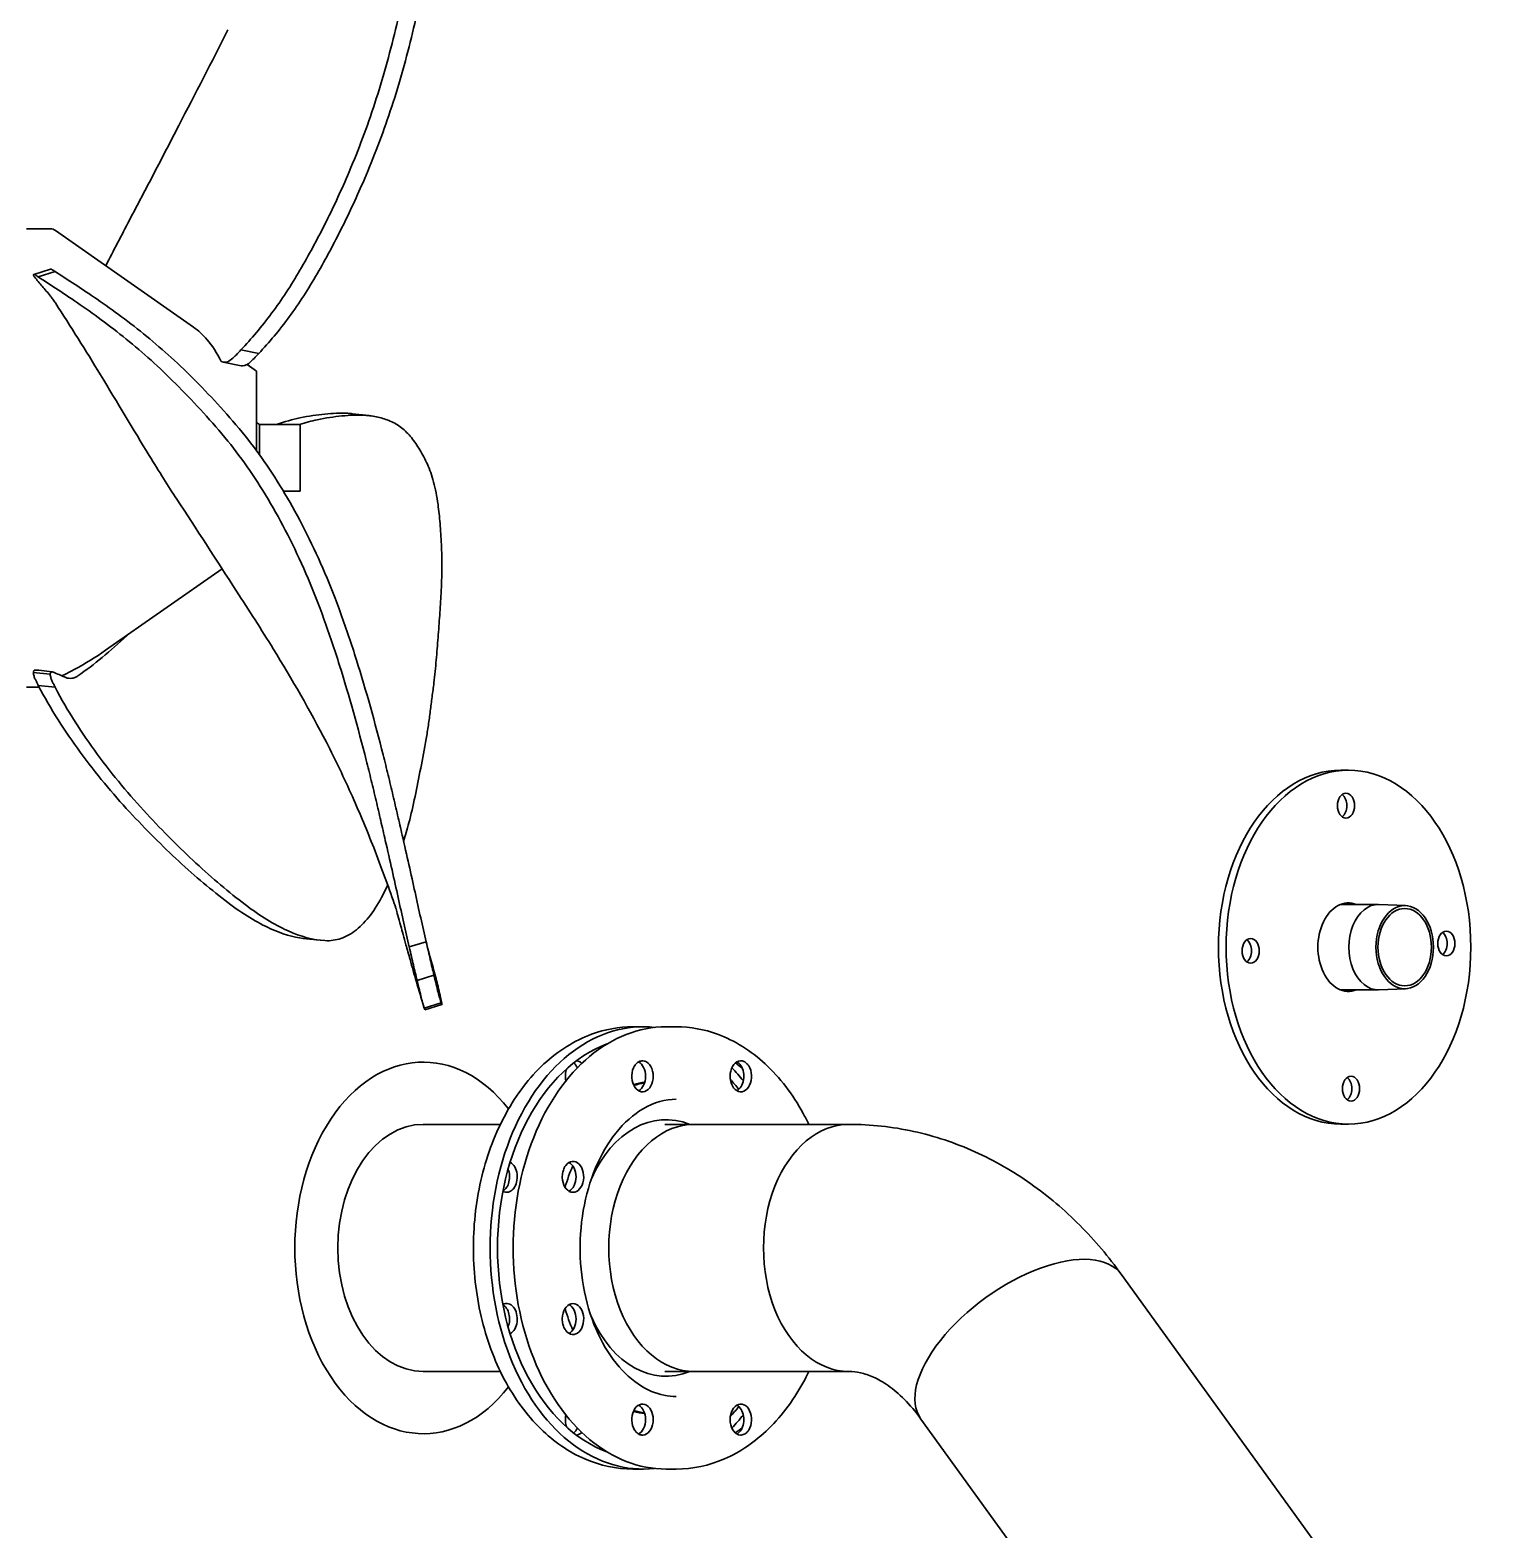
# Model space of a CAD drawing. Header units: millimetres. Extents: x 0 to 42050, y 0 to 29700.
# Drawn here: x 5569 to 6406, y 20207 to 21055 of the extents above; entities that cross this region are included whole.
import ezdxf

# ---------------------------------------------------------------- set-up
doc = ezdxf.new("R2010")
doc.units = ezdxf.units.MM
doc.header["$LTSCALE"] = 50
doc.layers.add('Visible', color=7, linetype='Continuous', lineweight=35)

msp = doc.modelspace()

# ---------------------------------------------------------------- linework, layer by layer
at = {"layer": 'Visible'}
for p, q in [((5580.44, 20942.39), (5567.01, 20942.39)), ((5661.33, 20886.85), (5583.3, 20941.48)), ((5580.51, 20919.59), (5570.99, 20916.6)), ((5583.1, 20918.25), (5573.58, 20915.26)), ((5698.22, 20871.92), (5688.15, 20873.95)), ((5688.2, 20865.03), (5678.13, 20867.06)), ((5697.01, 20861.86), (5691.6, 20865.65)), ((5697.01, 20861.86), (5697.01, 20816.93)), ((5760.6, 20836.79), (5751.05, 20837.87)), ((5698.71, 20831.69), (5697.01, 20832.84)), ((5698.71, 20831.69), (5698.71, 20814.59)), ((5721.71, 20831.69), (5698.71, 20831.69)), ((5721.71, 20794.09), (5721.71, 20831.69)), ((5721.71, 20794.09), (5712.18, 20794.09)), ((5677.49, 20750.24), (5611.68, 20704.16)), ((5623.6, 20712.39), (5623.45, 20712.4)), ((5580.31, 20690.59), (5570.79, 20691.67)), ((5581.41, 20692.05), (5573.96, 20692.89)), ((5574.07, 20683.39), (5567.01, 20683.39)), ((5583.1, 20683.23), (5573.58, 20684.31)), ((6309.87, 20636.34), (6314.2, 20636.34)), ((6331.07, 20560.49), (6309.73, 20560.49)), ((6346.47, 20559.83), (6331.57, 20560.47)), ((5732.92, 20540.24), (5723.37, 20541.32)), ((5792.85, 20539.44), (5783.32, 20536.45)), ((5797.27, 20520.46), (5787.74, 20517.46)), ((6331.07, 20512.19), (6309.73, 20512.19)), ((6346.47, 20512.84), (6331.57, 20512.2)), ((5801.3, 20504.83), (5791.77, 20501.83)), ((5801.7, 20503.89), (5792.16, 20500.89)), ((5915.47, 20491.34), (5909.69, 20491.34)), ((5928.48, 20491.34), (5934.25, 20491.34)), ((5791.23, 20436.19), (5834.79, 20436.19)), ((5927.75, 20436.19), (5944.37, 20436.19)), ((5944.37, 20436.19), (6031.84, 20436.19)), ((6309.87, 20436.34), (6314.2, 20436.34)), ((6185.77, 20351.44), (6405.51, 20047.24)), ((5791.23, 20296.49), (5834.79, 20296.49)), ((5927.75, 20296.49), (5944.37, 20296.49)), ((5944.37, 20296.49), (6031.84, 20296.49)), ((6072.52, 20269.64), (6292.26, 19965.43)), ((5915.47, 20241.34), (5909.69, 20241.34)), ((5928.48, 20241.34), (5934.25, 20241.34))]:
    msp.add_line(p, q, dxfattribs=at)
msp.add_arc((5580.44, 20937.39), 5, 55, 90, dxfattribs=at)
for centre, major_axis, ratio, start_param, end_param in [((6309.87, 20536.34), (0, -100), 0.691521, 3.141593, 6.283185), ((6308.43, 20616.31), (0, 7), 0.691521, 3.605764, 5.819014), ((6314.2, 20536.34), (0, -25), 0.691521, 2.88008, 6.544698), ((6309.87, 20536.34), (0, 25), 0.691521, 6.021673, 6.157504), ((6331.07, 20536.34), (0, -24.15), 0.691521, 3.111672, 6.313106), ((6254.56, 20534.26), (0, 7), 0.691521, 3.605764, 5.819014), ((6365.17, 20538.41), (0, 7), 0.691521, 3.605764, 5.819014), ((6309.87, 20536.34), (0, -25), 0.691521, 0.125682, 0.261513), ((5915.47, 20366.34), (0, -125), 0.691521, 3.066311, 6.358467), ((5928.48, 20366.34), (0, 125), 0.691521, 0, 3.141593), ((5791.23, 20366.34), (0, 105), 0.691521, 5.55777, 10.150193), ((5915.47, 20366.34), (0, -119), 0.691521, 3.392359, 6.032419), ((5877.57, 20463.34), (0, 8.75), 0.691521, 5.70603, 6.24226), ((5915.14, 20463.34), (0, 8.75), 0.691521, 0.826323, 6.24226), ((5910.8, 20463.34), (0, -8.75), 0.691521, 0.366281, 2.776799), ((5970.71, 20463.34), (0, -8.75), 0.691521, 3.182518, 8.598455), ((5877.57, 20463.34), (0, 8.75), 0.691521, 1.056328, 1.875368), ((5873.24, 20463.34), (0, 8.75), 0.691521, 5.290876, 5.764232), ((5915.47, 20366.34), (0, -125), 0.691521, 2.426552, 2.522373), ((5928.48, 20366.34), (0, 119), 0.691521, 5.73098, 5.786226), ((5966.37, 20463.34), (0, -8.75), 0.691521, 0.366281, 2.315269), ((5921.97, 20366.34), (0, 94), 0.691521, 0.086009, 0.185329), ((5924.14, 20366.34), (0, 94), 0.691521, 0.121136, 0.215243), ((5915.47, 20366.34), (0, -119), 0.691521, 2.423532, 2.499148), ((6311.3, 20456.36), (0, 7), 0.691521, 3.605764, 5.819014), ((5928.48, 20366.34), (0, 72.5), 0.691521, 6.011978, 7.28562), ((5791.23, 20366.34), (0, -69.85), 0.691521, 3.141593, 6.283185), ((5944.37, 20366.34), (0, 69.85), 0.691521, 0, 3.141593), ((5944.37, 20366.34), (0, 69.85), 0.691521, 0, 3.141593), ((6031.84, 20366.34), (0, 69.85), 0.691521, 0, 3.141593), ((6031.84, 20366.34), (0, 69.85), 0.691521, 0, 3.141593), ((5838.28, 20406.52), (0, 8.75), 0.691521, 2.792112, 5.941644), ((5875.84, 20406.52), (0, 8.75), 0.691521, 1.611721, 7.027658), ((5871.51, 20406.52), (0, -8.75), 0.691521, 0.366281, 2.775312), ((5833.94, 20406.52), (0, -8.75), 0.691521, 0.387295, 2.097361), ((6129.14, 20310.54), (56.62, 40.9), 0.488979, 0, 3.141593), ((6129.14, 20310.54), (56.62, 40.9), 0.488979, 0, 3.141593), ((5838.28, 20326.15), (0, 8.75), 0.691521, 3.483134, 6.632666), ((5833.94, 20326.15), (0, 8.75), 0.691521, 4.185825, 5.89589), ((5875.84, 20326.15), (0, 8.75), 0.691521, 2.39712, 7.813057), ((5871.51, 20326.15), (0, -8.75), 0.691521, 0.366281, 2.775312), ((5928.48, 20366.34), (0, -72.5), 0.691521, 5.280751, 6.554392), ((5915.14, 20269.33), (0, 8.75), 0.691521, 3.182518, 8.598455), ((5910.8, 20269.33), (0, -8.75), 0.691521, 0.364794, 2.775312), ((5970.71, 20269.33), (0, -8.75), 0.691521, 0.826323, 6.24226), ((5915.47, 20366.34), (0, -119), 0.691521, 0.642444, 0.71806), ((5966.37, 20269.33), (0, 8.75), 0.691521, 3.967916, 5.916904), ((5877.57, 20269.33), (0, 8.75), 0.691521, 1.266225, 2.085265), ((5921.97, 20366.34), (0, -94), 0.691521, 6.097857, 6.197177), ((5924.14, 20366.34), (0, -94), 0.691521, 6.067943, 6.16205), ((5915.47, 20366.34), (0, -125), 0.691521, 0.619219, 0.71504), ((5873.24, 20269.33), (0, 8.75), 0.691521, 3.660546, 4.133902), ((5877.57, 20269.33), (0, -8.75), 0.691521, 0.040925, 0.577156), ((5928.48, 20366.34), (0, 119), 0.691521, 3.638552, 3.693798)]:
    msp.add_ellipse(centre, major_axis=major_axis, ratio=ratio, start_param=start_param, end_param=end_param, dxfattribs=at)
for centre, major_axis in [((6314.2, 20536.34), (0, 100)), ((6312.77, 20616.31), (0, 7)), ((6345.99, 20536.34), (0, 23.5)), ((6345.99, 20536.34), (0, 21.85)), ((6258.9, 20534.26), (0, -7)), ((6369.51, 20538.41), (0, 7)), ((6315.64, 20456.36), (0, -7))]:
    msp.add_ellipse(centre, major_axis=major_axis, ratio=0.691521, dxfattribs=at)
at = {"layer": 'Visible', "color": 9, "true_color": 0xc0c0c0}
msp.add_ellipse((5791.23, 20366.34), major_axis=(0, -105), ratio=0.691521, start_param=2.416178, end_param=7.0086, dxfattribs=at)
at = {"layer": 'Visible'}
for points, knots in [([(5774.91, 21052.47), (5776.62, 21059.54), (5778.23, 21066.66), (5781.26, 21081.03), (5782.68, 21088.26), (5784.01, 21095.53)], [0.000002, 0.000002, 0.000002, 0.000002, 2.233555, 2.233555, 4.467325, 4.467325, 4.467325, 4.467325]), ([(5793.58, 21093.6), (5792.25, 21086.33), (5790.83, 21079.1), (5787.8, 21064.73), (5786.19, 21057.61), (5784.48, 21050.54)], [0.000002, 0.000002, 0.000002, 0.000002, 2.2338, 2.2338, 4.467446, 4.467446, 4.467446, 4.467446]), ([(5680.78, 21054.77), (5671.72, 21036.68), (5662.26, 21018.71), (5648.39, 20991.77), (5643.79, 20982.87), (5634.42, 20964.96), (5629.77, 20956.1), (5625.13, 20947.26)], [0.000009, 0.000009, 0.000009, 0.000009, 6.114029, 6.114029, 9.18447, 9.18447, 12.193645, 12.193645, 12.193645, 12.193645]), ([(5763.03, 21010.93), (5765.26, 21017.59), (5767.36, 21024.4), (5771.32, 21038.26), (5773.17, 21045.32), (5774.91, 21052.47)], [0.000001, 0.000001, 0.000001, 0.000001, 2.261044, 2.261044, 4.523338, 4.523338, 4.523338, 4.523338]), ([(5784.48, 21050.54), (5782.75, 21043.39), (5780.89, 21036.33), (5776.93, 21022.47), (5774.82, 21015.66), (5772.59, 21009)], [0.000001, 0.000001, 0.000001, 0.000001, 2.26293, 2.26293, 4.524736, 4.524736, 4.524736, 4.524736]), ([(5748.35, 20972.31), (5751, 20978.49), (5753.56, 20984.81), (5758.45, 20997.67), (5760.79, 21004.24), (5763.03, 21010.93)], [0.000001, 0.000001, 0.000001, 0.000001, 2.259754, 2.259754, 4.521776, 4.521776, 4.521776, 4.521776]), ([(5772.59, 21009), (5770.35, 21002.32), (5768, 20995.76), (5763.1, 20982.89), (5760.56, 20976.57), (5757.91, 20970.39)], [0.000001, 0.000001, 0.000001, 0.000001, 2.268701, 2.268701, 4.536626, 4.536626, 4.536626, 4.536626]), ([(5721.51, 20918.98), (5726.42, 20927.41), (5731.11, 20936.07), (5740.05, 20953.86), (5744.31, 20962.99), (5748.35, 20972.31)], [0.000002, 0.000002, 0.000002, 0.000002, 3.437567, 3.437567, 6.867309, 6.867309, 6.867309, 6.867309]), ([(5757.91, 20970.39), (5753.87, 20961.06), (5749.64, 20951.93), (5740.77, 20934.12), (5736.14, 20925.45), (5731.28, 20917.01)], [0.000001, 0.000001, 0.000001, 0.000001, 3.425072, 3.425072, 6.857187, 6.857187, 6.857187, 6.857187]), ([(5571.93, 20916.28), (5571.64, 20916.47), (5571.4, 20916.59), (5571.01, 20916.64), (5570.87, 20916.58), (5570.79, 20916.43)], [0.0005972, 0.0005972, 0.0005972, 0.0005972, 0.2454142, 0.2454142, 0.4898773, 0.4898773, 0.4898773, 0.4898773]), ([(5570.79, 20916.43), (5570.81, 20916.36), (5570.84, 20916.27), (5570.91, 20916.08), (5570.96, 20915.97), (5571.07, 20915.74), (5571.13, 20915.61), (5571.26, 20915.38), (5571.33, 20915.26), (5571.39, 20915.15)], [0, 0, 0, 0, 0.0408521, 0.0408521, 0.083366, 0.083366, 0.1274584, 0.1274584, 0.1666946, 0.1666946, 0.1666946, 0.1666946]), ([(5580.44, 20904.39), (5578.9, 20906.3), (5577.37, 20908.15), (5574.35, 20911.73), (5572.86, 20913.47), (5571.39, 20915.15)], [0.001312, 0.001312, 0.001312, 0.001312, 0.931703, 0.931703, 1.862326, 1.862326, 1.862326, 1.862326]), ([(5573.58, 20915.26), (5573.31, 20915.4), (5573.04, 20915.56), (5572.49, 20915.9), (5572.21, 20916.09), (5571.93, 20916.28)], [-0.4890792, -0.4890792, -0.4890792, -0.4890792, -0.2448374, -0.2448374, -0.0009437, -0.0009437, -0.0009437, -0.0009437]), ([(5625.13, 20878.54), (5615.59, 20886.42), (5606.15, 20893.35), (5588.69, 20905.44), (5580.59, 20910.67), (5573.58, 20915.26)], [0.000083, 0.000083, 0.000083, 0.000083, 6.183109, 6.183109, 12.189603, 12.189603, 12.189603, 12.189603]), ([(5580.51, 20919.59), (5580.58, 20919.61), (5580.65, 20919.62), (5580.92, 20919.58), (5581.17, 20919.47), (5581.45, 20919.27)], [0.1418625, 0.1418625, 0.1418625, 0.1418625, 0.2446374, 0.2446374, 0.4891649, 0.4891649, 0.4891649, 0.4891649]), ([(5581.45, 20919.27), (5581.74, 20919.08), (5582.02, 20918.9), (5582.57, 20918.56), (5582.84, 20918.4), (5583.1, 20918.25)], [-0.4882855, -0.4882855, -0.4882855, -0.4882855, -0.2441805, -0.2441805, -0.0000988, -0.0000988, -0.0000988, -0.0000988]), ([(5583.1, 20918.25), (5590.12, 20913.67), (5598.26, 20908.46), (5615.8, 20896.41), (5625.3, 20889.48), (5634.88, 20881.61)], [0.000072, 0.000072, 0.000072, 0.000072, 5.978885, 5.978885, 12.144169, 12.144169, 12.144169, 12.144169]), ([(5688.15, 20873.95), (5694.03, 20880.17), (5699.85, 20887.06), (5711.15, 20902.25), (5716.48, 20910.35), (5721.51, 20918.98)], [0.000057, 0.000057, 0.000057, 0.000057, 3.371229, 3.371229, 6.741121, 6.741121, 6.741121, 6.741121]), ([(5731.28, 20917.01), (5726.32, 20908.38), (5721.06, 20900.27), (5709.88, 20885.07), (5704.09, 20878.16), (5698.22, 20871.92)], [0.000002, 0.000002, 0.000002, 0.000002, 3.51442, 3.51442, 7.031379, 7.031379, 7.031379, 7.031379]), ([(5583.3, 20900.46), (5582.82, 20901.2), (5582.33, 20901.91), (5581.37, 20903.21), (5580.9, 20903.83), (5580.44, 20904.39)], [0.0016391, 0.0016391, 0.0016391, 0.0016391, 0.2738858, 0.2738858, 0.5474137, 0.5474137, 0.5474137, 0.5474137]), ([(5651.89, 20789.6), (5647.07, 20796.9), (5641.88, 20805.18), (5627.42, 20828.79), (5618.21, 20844.29), (5600.4, 20873.61), (5591.89, 20887.33), (5583.3, 20900.46)], [6.121966, 6.121966, 6.121966, 6.121966, 9.132761, 9.132761, 13.943232, 13.943232, 18.237405, 18.237405, 18.237405, 18.237405]), ([(5676.98, 20867.48), (5674.55, 20872.24), (5671.89, 20876.3), (5666.6, 20882.58), (5664.02, 20884.97), (5661.33, 20886.85)], [0, 0, 0, 0, 2.165665, 2.165665, 4.040341, 4.040341, 4.040341, 4.040341]), ([(5680.78, 20822.37), (5671.72, 20833.51), (5662.26, 20843.66), (5648.39, 20857.73), (5643.79, 20862.17), (5634.42, 20870.7), (5629.77, 20874.72), (5625.13, 20878.54)], [0.000009, 0.000009, 0.000009, 0.000009, 6.114029, 6.114029, 9.184469, 9.184469, 12.193644, 12.193644, 12.193644, 12.193644]), ([(5634.88, 20881.61), (5639.5, 20877.8), (5644.15, 20873.81), (5653.48, 20865.33), (5658.09, 20860.9), (5671.99, 20846.8), (5681.43, 20836.61), (5690.48, 20825.42)], [0.000019, 0.000019, 0.000019, 0.000019, 2.988914, 2.988914, 6.032583, 6.032583, 12.090279, 12.090279, 12.090279, 12.090279]), ([(5682.86, 20868.66), (5683.77, 20869.47), (5684.66, 20870.32), (5686.43, 20872.08), (5687.29, 20873), (5688.15, 20873.95)], [0.0000786, 0.0000786, 0.0000786, 0.0000786, 0.4986626, 0.4986626, 0.9951281, 0.9951281, 0.9951281, 0.9951281]), ([(5698.22, 20871.92), (5697.37, 20870.97), (5696.5, 20870.05), (5694.74, 20868.28), (5693.85, 20867.44), (5692.95, 20866.62)], [0.0000113, 0.0000113, 0.0000113, 0.0000113, 0.497344, 0.497344, 0.9946676, 0.9946676, 0.9946676, 0.9946676]), ([(5676.98, 20867.48), (5676.99, 20867.47), (5676.99, 20867.47), (5677, 20867.46), (5677.01, 20867.45), (5677.01, 20867.45)], [0.000289142, 0.000289142, 0.000289142, 0.000289142, 0.0036532, 0.0036532, 0.007127886, 0.007127886, 0.007127886, 0.007127886]), ([(5677.01, 20867.45), (5677.9, 20866.99), (5678.89, 20866.86), (5680.9, 20867.27), (5681.91, 20867.8), (5682.86, 20868.66)], [0.000092, 0.000092, 0.000092, 0.000092, 0.525067, 0.525067, 1.049994, 1.049994, 1.049994, 1.049994]), ([(5692.95, 20866.62), (5692.51, 20866.23), (5692.05, 20865.9), (5691.06, 20865.34), (5690.51, 20865.14), (5689.37, 20864.91), (5688.77, 20864.91), (5688.2, 20865.03)], [0.0000108, 0.0000108, 0.0000108, 0.0000108, 0.2419617, 0.2419617, 0.5242347, 0.5242347, 0.8375173, 0.8375173, 0.8375173, 0.8375173]), ([(5721.51, 20835.55), (5726.42, 20836.55), (5731.11, 20837.26), (5740.05, 20838.11), (5744.31, 20838.25), (5748.35, 20838.1)], [0.000002, 0.000002, 0.000002, 0.000002, 3.437567, 3.437567, 6.867309, 6.867309, 6.867309, 6.867309]), ([(5757.91, 20837.02), (5753.87, 20837.17), (5749.64, 20837.03), (5740.77, 20836.17), (5736.14, 20835.45), (5731.28, 20834.45)], [0.000001, 0.000001, 0.000001, 0.000001, 3.425072, 3.425072, 6.857187, 6.857187, 6.857187, 6.857187]), ([(5772.59, 20833.68), (5770.35, 20834.64), (5768, 20835.4), (5763.1, 20836.51), (5760.56, 20836.86), (5757.91, 20837.02)], [0.000001, 0.000001, 0.000001, 0.000001, 2.268701, 2.268701, 4.536626, 4.536626, 4.536626, 4.536626]), ([(5784.48, 20824.34), (5782.75, 20826.49), (5780.89, 20828.35), (5776.93, 20831.46), (5774.82, 20832.72), (5772.59, 20833.68)], [0.000001, 0.000001, 0.000001, 0.000001, 2.26293, 2.26293, 4.524736, 4.524736, 4.524736, 4.524736]), ([(5726.08, 20744.72), (5719.58, 20759.96), (5712.49, 20774.18), (5697.29, 20800.23), (5689.23, 20811.92), (5680.78, 20822.37)], [0.000001, 0.000001, 0.000001, 0.000001, 5.680705, 5.680705, 11.356125, 11.356125, 11.356125, 11.356125]), ([(5690.48, 20825.42), (5698.89, 20814.94), (5706.9, 20803.23), (5722.04, 20777.16), (5729.12, 20762.94), (5735.63, 20747.72)], [0.000005, 0.000005, 0.000005, 0.000005, 5.690823, 5.690823, 11.381703, 11.381703, 11.381703, 11.381703]), ([(5793.58, 20809.3), (5792.25, 20812.18), (5790.83, 20814.87), (5787.8, 20819.89), (5786.19, 20822.21), (5784.48, 20824.34)], [0.000002, 0.000002, 0.000002, 0.000002, 2.2338, 2.2338, 4.467446, 4.467446, 4.467446, 4.467446]), ([(5799.54, 20786.56), (5798.87, 20791.2), (5798.05, 20795.44), (5796.07, 20803.05), (5794.91, 20806.41), (5793.58, 20809.3)], [0.000001, 0.000001, 0.000001, 0.000001, 2.243193, 2.243193, 4.486655, 4.486655, 4.486655, 4.486655]), ([(5763.18, 20592.61), (5759.5, 20602.03), (5755.43, 20611.85), (5746.53, 20631.82), (5741.61, 20642.07), (5727.18, 20670.17), (5717.03, 20687.72), (5699.65, 20715.9), (5692.7, 20726.74), (5674.31, 20755.13), (5662.9, 20772.89), (5651.89, 20789.6)], [0, 0, 0, 0, 3.17625, 3.17625, 6.58482, 6.58482, 12.664891, 12.664891, 16.537914, 16.537914, 22.845538, 22.845538, 22.845538, 22.845538]), ([(5801.47, 20763.93), (5801.28, 20768.05), (5801.03, 20772), (5800.39, 20779.55), (5800, 20783.15), (5799.54, 20786.56)], [0.000001, 0.000001, 0.000001, 0.000001, 1.620498, 1.620498, 3.240963, 3.240963, 3.240963, 3.240963]), ([(5801.3, 20736.3), (5801.54, 20741.31), (5801.68, 20746.15), (5801.74, 20755.41), (5801.67, 20759.81), (5801.47, 20763.93)], [0.000001, 0.000001, 0.000001, 0.000001, 1.62498, 1.62498, 3.249907, 3.249907, 3.249907, 3.249907]), ([(5758.99, 20642), (5754.35, 20660.25), (5749.36, 20678.27), (5741.07, 20704.58), (5738.13, 20713.35), (5732.19, 20729.73), (5729.21, 20737.38), (5726.08, 20744.72)], [0.000003, 0.000003, 0.000003, 0.000003, 5.648415, 5.648415, 8.575673, 8.575673, 11.302645, 11.302645, 11.302645, 11.302645]), ([(5735.63, 20747.72), (5738.78, 20740.34), (5741.78, 20732.65), (5747.73, 20716.26), (5750.66, 20707.54), (5758.93, 20681.27), (5763.91, 20663.25), (5768.54, 20645.01)], [0.000001, 0.000001, 0.000001, 0.000001, 2.751589, 2.751589, 5.671398, 5.671398, 11.33562, 11.33562, 11.33562, 11.33562]), ([(5799.59, 20711.39), (5799.92, 20715.61), (5800.22, 20719.8), (5800.79, 20728.11), (5801.06, 20732.22), (5801.3, 20736.3)], [0.000001, 0.000001, 0.000001, 0.000001, 1.302368, 1.302368, 2.60474, 2.60474, 2.60474, 2.60474]), ([(5623.6, 20712.39), (5618.97, 20708.02), (5614.36, 20703.94), (5605.16, 20696.36), (5600.56, 20692.87), (5595.97, 20689.69)], [-5.309394, -5.309394, -5.309394, -5.309394, -2.654545, -2.654545, -0.000035, -0.000035, -0.000035, -0.000035]), ([(5797.27, 20685.76), (5797.72, 20690.07), (5798.14, 20694.37), (5798.91, 20702.93), (5799.27, 20707.18), (5799.59, 20711.39)], [0, 0, 0, 0, 1.302647, 1.302647, 2.604932, 2.604932, 2.604932, 2.604932]), ([(5588.62, 20690.52), (5590.5, 20691.46), (5592.38, 20692.43), (5600.18, 20696.65), (5606.06, 20700.22), (5611.68, 20704.16)], [-24.940806, -24.940806, -24.940806, -24.940806, -24.112355, -24.112355, -21.494513, -21.494513, -21.494513, -21.494513]), ([(5570.79, 20691.67), (5570.81, 20691.8), (5570.84, 20691.93), (5570.91, 20692.19), (5570.96, 20692.31), (5571.07, 20692.54), (5571.13, 20692.65), (5571.26, 20692.82), (5571.33, 20692.89), (5571.39, 20692.95)], [0, 0, 0, 0, 0.0408527, 0.0408527, 0.0833671, 0.0833671, 0.1274593, 0.1274593, 0.1666953, 0.1666953, 0.1666953, 0.1666953]), ([(5571.93, 20687.67), (5571.64, 20688.22), (5571.4, 20688.83), (5571.01, 20690.18), (5570.87, 20690.9), (5570.79, 20691.67)], [0.0005996, 0.0005996, 0.0005996, 0.0005996, 0.2454176, 0.2454176, 0.4898797, 0.4898797, 0.4898797, 0.4898797]), ([(5571.39, 20692.95), (5571.7, 20692.96), (5572, 20692.96), (5572.62, 20692.96), (5572.97, 20692.96), (5573.54, 20692.93), (5573.76, 20692.92), (5573.97, 20692.89)], [-1.7687249, -1.7687249, -1.7687249, -1.7687249, -1.6791387, -1.6791387, -1.583065, -1.583065, -1.5198867, -1.5198867, -1.5198867, -1.5198867]), ([(5581.54, 20692.02), (5581.47, 20692.05), (5581.4, 20692.06), (5581.25, 20692.05), (5581.17, 20692.03), (5580.99, 20691.94), (5580.89, 20691.86), (5580.68, 20691.63), (5580.58, 20691.46), (5580.46, 20691.17), (5580.42, 20691.06), (5580.35, 20690.83), (5580.33, 20690.71), (5580.31, 20690.59)], [0.0000521, 0.0000521, 0.0000521, 0.0000521, 0.0400253, 0.0400253, 0.084912, 0.084912, 0.1429521, 0.1429521, 0.2115331, 0.2115331, 0.2493032, 0.2493032, 0.2857009, 0.2857009, 0.2857009, 0.2857009]), ([(5583.01, 20691.41), (5582.77, 20691.52), (5582.52, 20691.62), (5582.03, 20691.83), (5581.79, 20691.92), (5581.54, 20692.02)], [0.0000662, 0.0000662, 0.0000662, 0.0000662, 0.1471893, 0.1471893, 0.2943396, 0.2943396, 0.2943396, 0.2943396]), ([(5573.58, 20684.31), (5573.31, 20684.89), (5573.04, 20685.46), (5572.49, 20686.58), (5572.21, 20687.13), (5571.93, 20687.67)], [-0.4890841, -0.4890841, -0.4890841, -0.4890841, -0.2448414, -0.2448414, -0.0009487, -0.0009487, -0.0009487, -0.0009487]), ([(5625.13, 20612.86), (5615.59, 20623.2), (5606.15, 20634.46), (5588.69, 20658.31), (5580.59, 20670.93), (5573.58, 20684.31)], [0.000081, 0.000081, 0.000081, 0.000081, 6.183107, 6.183107, 12.1896, 12.1896, 12.1896, 12.1896]), ([(5580.31, 20690.59), (5580.39, 20689.83), (5580.54, 20689.1), (5580.92, 20687.76), (5581.17, 20687.14), (5581.45, 20686.6)], [0.0000152, 0.0000152, 0.0000152, 0.0000152, 0.2446375, 0.2446375, 0.4891649, 0.4891649, 0.4891649, 0.4891649]), ([(5581.45, 20686.6), (5581.74, 20686.06), (5582.02, 20685.51), (5582.57, 20684.39), (5582.84, 20683.82), (5583.1, 20683.23)], [-0.4882865, -0.4882865, -0.4882865, -0.4882865, -0.2441814, -0.2441814, -0.0000998, -0.0000998, -0.0000998, -0.0000998]), ([(5589.2, 20688.76), (5588.17, 20689.19), (5587.14, 20689.63), (5585.07, 20690.51), (5584.04, 20690.96), (5583.01, 20691.41)], [-1.238796, -1.238796, -1.238796, -1.238796, -0.619424, -0.619424, -0.000038, -0.000038, -0.000038, -0.000038]), ([(5583.1, 20683.23), (5590.12, 20669.87), (5598.26, 20657.24), (5615.8, 20633.39), (5625.3, 20622.11), (5634.88, 20611.76)], [0.000073, 0.000073, 0.000073, 0.000073, 5.978885, 5.978885, 12.14417, 12.14417, 12.14417, 12.14417]), ([(5595.97, 20689.69), (5595.4, 20689.31), (5594.83, 20689), (5593.69, 20688.54), (5593.12, 20688.39), (5591.97, 20688.23), (5591.39, 20688.23), (5590.27, 20688.39), (5589.73, 20688.53), (5589.2, 20688.76)], [-1.292443, -1.292443, -1.292443, -1.292443, -0.968196, -0.968196, -0.646097, -0.646097, -0.3185, -0.3185, -0.000044, -0.000044, -0.000044, -0.000044]), ([(5795.16, 20669.8), (5795.5, 20672.46), (5795.84, 20675.12), (5796.54, 20680.44), (5796.9, 20683.1), (5797.27, 20685.76)], [-1.613103, -1.613103, -1.613103, -1.613103, -0.806552, -0.806552, 0, 0, 0, 0]), ([(5792.85, 20654.04), (5793.28, 20656.61), (5793.69, 20659.21), (5794.47, 20664.48), (5794.83, 20667.13), (5795.16, 20669.8)], [0.000001, 0.000001, 0.000001, 0.000001, 0.80822, 0.80822, 1.61652, 1.61652, 1.61652, 1.61652]), ([(5786.55, 20621.49), (5787.63, 20626.69), (5788.7, 20632.02), (5790.81, 20642.89), (5791.84, 20648.42), (5792.85, 20654.04)], [0.000001, 0.000001, 0.000001, 0.000001, 1.791098, 1.791098, 3.582213, 3.582213, 3.582213, 3.582213]), ([(5764.54, 20619.23), (5763.65, 20623.01), (5762.74, 20626.8), (5760.89, 20634.4), (5759.95, 20638.21), (5758.99, 20642)], [0.000002, 0.000002, 0.000002, 0.000002, 1.175454, 1.175454, 2.350919, 2.350919, 2.350919, 2.350919]), ([(5768.54, 20645.01), (5769.5, 20641.21), (5770.44, 20637.41), (5772.29, 20629.81), (5773.19, 20626.01), (5774.08, 20622.23)], [0.000001, 0.000001, 0.000001, 0.000001, 1.175497, 1.175497, 2.350977, 2.350977, 2.350977, 2.350977]), ([(5769.76, 20596.71), (5768.91, 20600.43), (5768.05, 20604.17), (5766.31, 20611.68), (5765.43, 20615.45), (5764.54, 20619.23)], [0.000001, 0.000001, 0.000001, 0.000001, 1.175222, 1.175222, 2.350446, 2.350446, 2.350446, 2.350446]), ([(5774.08, 20622.23), (5774.97, 20618.45), (5775.85, 20614.68), (5777.59, 20607.17), (5778.45, 20603.43), (5779.3, 20599.71)], [0.000001, 0.000001, 0.000001, 0.000001, 1.175244, 1.175244, 2.350485, 2.350485, 2.350485, 2.350485]), ([(5780.12, 20596.16), (5781.14, 20599.42), (5782.13, 20602.92), (5784.3, 20611.28), (5785.45, 20616.26), (5786.55, 20621.49)], [0.374784, 0.374784, 0.374784, 0.374784, 1.800074, 1.800074, 3.600258, 3.600258, 3.600258, 3.600258]), ([(5680.78, 20561.52), (5671.72, 20568.47), (5662.26, 20576.3), (5648.39, 20589.17), (5643.79, 20593.62), (5634.42, 20603.01), (5629.77, 20607.84), (5625.13, 20612.86)], [0.000009, 0.000009, 0.000009, 0.000009, 6.114029, 6.114029, 9.184468, 9.184468, 12.193642, 12.193642, 12.193642, 12.193642]), ([(5634.88, 20611.76), (5639.5, 20606.76), (5644.15, 20601.95), (5653.48, 20592.61), (5658.09, 20588.16), (5671.99, 20575.24), (5681.43, 20567.4), (5690.48, 20560.42)], [0.000019, 0.000019, 0.000019, 0.000019, 2.988914, 2.988914, 6.032582, 6.032582, 12.090278, 12.090278, 12.090278, 12.090278]), ([(5779.3, 20599.71), (5780.62, 20594), (5781.88, 20588.4), (5784.3, 20577.55), (5785.45, 20572.31), (5786.55, 20567.34)], [0.000001, 0.000001, 0.000001, 0.000001, 1.800074, 1.800074, 3.600258, 3.600258, 3.600258, 3.600258]), ([(5763.18, 20592.61), (5765.35, 20587.04), (5767.4, 20581.61), (5771.29, 20571.04), (5773.12, 20565.91), (5774.84, 20560.96)], [0.049233, 0.049233, 0.049233, 0.049233, 2.261044, 2.261044, 4.494178, 4.494178, 4.494178, 4.494178]), ([(5777.01, 20564.34), (5775.92, 20569.32), (5774.76, 20574.55), (5772.34, 20585.4), (5771.08, 20591), (5769.76, 20596.71)], [0.000002, 0.000002, 0.000002, 0.000002, 1.800219, 1.800219, 3.600307, 3.600307, 3.600307, 3.600307]), ([(5735.63, 20540.02), (5738.78, 20539.87), (5741.78, 20540.28), (5747.73, 20542.28), (5750.66, 20543.94), (5758.93, 20550.61), (5763.91, 20557.28), (5768.54, 20566.05)], [0.000001, 0.000001, 0.000001, 0.000001, 2.751589, 2.751589, 5.671398, 5.671398, 11.33562, 11.33562, 11.33562, 11.33562]), ([(5786.55, 20567.34), (5787.63, 20562.38), (5788.7, 20557.57), (5790.81, 20548.26), (5791.84, 20543.76), (5792.85, 20539.44)], [0.000001, 0.000001, 0.000001, 0.000001, 1.791098, 1.791098, 3.582213, 3.582213, 3.582213, 3.582213]), ([(5723.37, 20541.32), (5717.63, 20541.97), (5711.45, 20543.8), (5697.29, 20550.22), (5689.23, 20555.16), (5680.78, 20561.52)], [0.777966, 0.777966, 0.777966, 0.777966, 5.680705, 5.680705, 11.356125, 11.356125, 11.356125, 11.356125]), ([(5690.48, 20560.42), (5698.89, 20554.06), (5706.9, 20549.13), (5722.04, 20542.25), (5729.12, 20540.34), (5735.63, 20540.02)], [0.000005, 0.000005, 0.000005, 0.000005, 5.690823, 5.690823, 11.381703, 11.381703, 11.381703, 11.381703]), ([(5791.45, 20502.85), (5790.05, 20507.48), (5788.67, 20512.15), (5786.11, 20521.03), (5784.91, 20525.27), (5782.95, 20532.24), (5782.16, 20535.09), (5780.32, 20541.77), (5779.32, 20545.41), (5777.85, 20550.74), (5777.3, 20552.71), (5776.38, 20556.01), (5776.04, 20557.2), (5775.46, 20559.23), (5775.35, 20559.6), (5775.34, 20559.64), (5775.34, 20559.64), (5775.34, 20559.64)], [0, 0, 0, 0, 1.45328, 1.45328, 2.781658, 2.781658, 3.739267, 3.739267, 5.198298, 5.198298, 6.450159, 6.450159, 7.934473, 7.934473, 10.18877, 10.18877, 10.298423, 10.298423, 10.298423, 10.298423]), ([(5783.32, 20536.45), (5782.31, 20540.77), (5781.28, 20545.26), (5779.17, 20554.57), (5778.1, 20559.38), (5777.01, 20564.34)], [0.000004, 0.000004, 0.000004, 0.000004, 1.79112, 1.79112, 3.582223, 3.582223, 3.582223, 3.582223]), ([(5792.85, 20539.44), (5793.28, 20537.56), (5793.69, 20535.78), (5794.47, 20532.4), (5794.83, 20530.82), (5795.16, 20529.35)], [0.000001, 0.000001, 0.000001, 0.000001, 0.80822, 0.80822, 1.61652, 1.61652, 1.61652, 1.61652]), ([(5785.63, 20526.35), (5785.3, 20527.82), (5784.94, 20529.41), (5784.17, 20532.78), (5783.76, 20534.57), (5783.32, 20536.45)], [0.000004, 0.000004, 0.000004, 0.000004, 0.808198, 0.808198, 1.616313, 1.616313, 1.616313, 1.616313]), ([(5799.54, 20514.21), (5798.87, 20516.93), (5798.05, 20520.1), (5796.2, 20526.86), (5795.21, 20530.32), (5794.08, 20534.08)], [0.000001, 0.000001, 0.000001, 0.000001, 2.243193, 2.243193, 4.199003, 4.199003, 4.199003, 4.199003]), ([(5787.74, 20517.46), (5787.37, 20518.95), (5787.01, 20520.44), (5786.31, 20523.4), (5785.97, 20524.88), (5785.63, 20526.35)], [-1.613107, -1.613107, -1.613107, -1.613107, -0.806555, -0.806555, -0.000004, -0.000004, -0.000004, -0.000004]), ([(5795.16, 20529.35), (5795.5, 20527.87), (5795.84, 20526.4), (5796.54, 20523.44), (5796.9, 20521.95), (5797.27, 20520.46)], [-1.613103, -1.613103, -1.613103, -1.613103, -0.806552, -0.806552, 0, 0, 0, 0]), ([(5790.06, 20507.9), (5789.74, 20509.16), (5789.38, 20510.59), (5788.61, 20513.78), (5788.19, 20515.54), (5787.74, 20517.46)], [0.000003, 0.000003, 0.000003, 0.000003, 1.301687, 1.301687, 2.603729, 2.603729, 2.603729, 2.603729]), ([(5797.27, 20520.46), (5797.72, 20518.54), (5798.14, 20516.78), (5798.91, 20513.59), (5799.27, 20512.16), (5799.59, 20510.9)], [0, 0, 0, 0, 1.302647, 1.302647, 2.604932, 2.604932, 2.604932, 2.604932]), ([(5801.47, 20505.56), (5801.28, 20506.53), (5801.03, 20507.74), (5800.39, 20510.63), (5800, 20512.31), (5799.54, 20514.21)], [0.000001, 0.000001, 0.000001, 0.000001, 1.620498, 1.620498, 3.240963, 3.240963, 3.240963, 3.240963]), ([(5791.77, 20501.83), (5791.52, 20502.59), (5791.26, 20503.48), (5790.69, 20505.5), (5790.38, 20506.64), (5790.06, 20507.9)], [0.000002, 0.000002, 0.000002, 0.000002, 1.302366, 1.302366, 2.604723, 2.604723, 2.604723, 2.604723]), ([(5799.59, 20510.9), (5799.92, 20509.64), (5800.22, 20508.5), (5800.79, 20506.48), (5801.06, 20505.59), (5801.3, 20504.83)], [0.000001, 0.000001, 0.000001, 0.000001, 1.302368, 1.302368, 2.60474, 2.60474, 2.60474, 2.60474]), ([(5801.3, 20504.83), (5801.54, 20504.1), (5801.68, 20503.79), (5801.74, 20504.04), (5801.67, 20504.59), (5801.47, 20505.56)], [0.000001, 0.000001, 0.000001, 0.000001, 1.62498, 1.62498, 3.249907, 3.249907, 3.249907, 3.249907]), ([(5909.69, 20241.34), (5900.43, 20241.34), (5891.18, 20243.32), (5873.47, 20250.99), (5865.06, 20256.8), (5849.64, 20271.85), (5842.75, 20281.28), (5831.35, 20302.75), (5826.9, 20314.87), (5820.96, 20340.41), (5819.48, 20353.84), (5819.62, 20380.67), (5821.24, 20394.06), (5827.45, 20419.52), (5832.05, 20431.58), (5843.88, 20453.13), (5851.12, 20462.64), (5867.51, 20477.8), (5876.62, 20483.56), (5893.89, 20489.9), (5901.79, 20491.34), (5909.69, 20491.34)], [3.926991, 3.926991, 3.926991, 3.926991, 4.218101, 4.218101, 4.520809, 4.520809, 4.842777, 4.842777, 5.173536, 5.173536, 5.505383, 5.505383, 5.837021, 5.837021, 6.168876, 6.168876, 6.499455, 6.499455, 6.820188, 6.820188, 7.068583, 7.068583, 7.068583, 7.068583]), ([(6009.16, 20436.19), (6008.14, 20438.29), (6007.08, 20440.36), (6000.06, 20453.13), (5992.83, 20462.64), (5976.44, 20477.8), (5967.33, 20483.56), (5950.06, 20489.9), (5942.16, 20491.34), (5934.25, 20491.34)], [3.750551, 3.750551, 3.750551, 3.750551, 3.8126819, 3.8126819, 4.1432606, 4.1432606, 4.4639933, 4.4639933, 4.712389, 4.712389, 4.712389, 4.712389]), ([(5910.69, 20469.27), (5910.7, 20469.29), (5910.7, 20469.3), (5911.17, 20470.03), (5911.7, 20470.62), (5912.85, 20471.51), (5913.47, 20471.81), (5914.53, 20472.07), (5914.96, 20472.11), (5915.38, 20472.09)], [-2.3553859, -2.3553859, -2.3553859, -2.3553859, -2.3490312, -2.3490312, -2.0439715, -2.0439715, -1.7543596, -1.7543596, -1.56067, -1.56067, -1.56067, -1.56067]), ([(5970.82, 20469.27), (5970.67, 20469.52), (5970.5, 20469.75), (5970.07, 20470.27), (5969.81, 20470.54), (5969.38, 20470.91), (5969.23, 20471.04), (5968.99, 20471.21), (5968.92, 20471.26), (5968.8, 20471.34), (5968.75, 20471.37), (5968.67, 20471.42), (5968.63, 20471.44), (5968.57, 20471.48), (5968.55, 20471.49), (5968.52, 20471.5)], [-0.9276785, -0.9276785, -0.9276785, -0.9276785, -0.8250517, -0.8250517, -0.689407, -0.689407, -0.6136869, -0.6136869, -0.5771228, -0.5771228, -0.5566152, -0.5566152, -0.5391591, -0.5391591, -0.5280224, -0.5280224, -0.5280224, -0.5280224]), ([(5970.46, 20472.09), (5970.48, 20472.09), (5970.49, 20472.09), (5971.18, 20472.12), (5971.84, 20471.99), (5973.08, 20471.43), (5973.66, 20471.02), (5974.54, 20470.13), (5974.87, 20469.72), (5975.16, 20469.27)], [-2.3553852, -2.3553852, -2.3553852, -2.3553852, -2.3488819, -2.3488819, -2.0438878, -2.0438878, -1.7543331, -1.7543331, -1.56067, -1.56067, -1.56067, -1.56067]), ([(5934.25, 20450.34), (5927.99, 20450.34), (5921.68, 20448.62), (5910.09, 20441.86), (5904.81, 20437.26), (5895.7, 20425.79), (5891.79, 20419.14), (5885.52, 20404.27), (5883.14, 20396.07), (5880.18, 20378.91), (5879.61, 20369.94), (5880.35, 20352.18), (5881.66, 20343.39), (5886.01, 20326.94), (5889.03, 20319.28), (5896.36, 20305.87), (5900.66, 20300.11), (5910.05, 20290.87), (5915.12, 20287.44), (5924.89, 20283.29), (5929.58, 20282.34), (5934.25, 20282.34)], [4.712389, 4.712389, 4.712389, 4.712389, 5.09568, 5.09568, 5.428396, 5.428396, 5.735531, 5.735531, 6.039078, 6.039078, 6.343337, 6.343337, 6.647948, 6.647948, 6.951842, 6.951842, 7.25578, 7.25578, 7.568045, 7.568045, 7.853982, 7.853982, 7.853982, 7.853982]), ([(6031.84, 20436.19), (6044.11, 20436.19), (6056.37, 20434.84), (6080.28, 20429.6), (6091.92, 20425.71), (6114.11, 20415.72), (6124.67, 20409.63), (6144.47, 20395.67), (6153.72, 20387.79), (6170.8, 20370.61), (6178.64, 20361.31), (6185.77, 20351.44)], [3.1415927, 3.1415927, 3.1415927, 3.1415927, 3.2986723, 3.2986723, 3.4557519, 3.4557519, 3.6128316, 3.6128316, 3.7699112, 3.7699112, 3.9269908, 3.9269908, 3.9269908, 3.9269908]), ([(5869.79, 20406.16), (5869.79, 20406.18), (5869.79, 20406.2), (5869.77, 20407.19), (5869.85, 20408.16), (5870.23, 20409.98), (5870.51, 20410.81), (5871.14, 20412.07), (5871.43, 20412.54), (5871.74, 20412.95)], [-2.3553852, -2.3553852, -2.3553852, -2.3553852, -2.3488819, -2.3488819, -2.0438878, -2.0438878, -1.7543331, -1.7543331, -1.56067, -1.56067, -1.56067, -1.56067]), ([(5871.74, 20319.72), (5871.73, 20319.73), (5871.72, 20319.75), (5871.22, 20320.42), (5870.79, 20321.2), (5870.17, 20322.88), (5869.97, 20323.76), (5869.8, 20325.28), (5869.78, 20325.9), (5869.79, 20326.51)], [-2.3553859, -2.3553859, -2.3553859, -2.3553859, -2.3490312, -2.3490312, -2.0439715, -2.0439715, -1.7543596, -1.7543596, -1.56067, -1.56067, -1.56067, -1.56067]), ([(5934.25, 20241.34), (5943.52, 20241.34), (5952.77, 20243.32), (5970.48, 20250.99), (5978.89, 20256.8), (5994.3, 20271.85), (6001.19, 20281.28), (6007.63, 20293.39), (6008.41, 20294.92), (6009.16, 20296.49)], [1.5707963, 1.5707963, 1.5707963, 1.5707963, 1.8619068, 1.8619068, 2.1646144, 2.1646144, 2.486582, 2.486582, 2.5326343, 2.5326343, 2.5326343, 2.5326343]), ([(6031.84, 20296.49), (6033.98, 20296.49), (6036.13, 20296.26), (6040.69, 20295.26), (6043.1, 20294.48), (6048.32, 20292.14), (6051.11, 20290.57), (6056.99, 20286.42), (6060.07, 20283.84), (6066.31, 20277.57), (6069.46, 20273.88), (6072.52, 20269.64)], [3.1415927, 3.1415927, 3.1415927, 3.1415927, 3.2986723, 3.2986723, 3.4557519, 3.4557519, 3.6128316, 3.6128316, 3.7699112, 3.7699112, 3.9269908, 3.9269908, 3.9269908, 3.9269908]), ([(5915.38, 20260.59), (5915.37, 20260.58), (5915.35, 20260.58), (5914.67, 20260.55), (5913.99, 20260.68), (5912.72, 20261.24), (5912.15, 20261.65), (5911.29, 20262.54), (5910.97, 20262.95), (5910.69, 20263.4)], [-2.3553852, -2.3553852, -2.3553852, -2.3553852, -2.3488819, -2.3488819, -2.0438878, -2.0438878, -1.7543331, -1.7543331, -1.56067, -1.56067, -1.56067, -1.56067]), ([(5968.53, 20261.17), (5968.72, 20261.27), (5968.9, 20261.4), (5969.75, 20262.01), (5970.33, 20262.64), (5970.8, 20263.36), (5970.81, 20263.38), (5970.82, 20263.4)], [-1.5035617, -1.5035617, -1.5035617, -1.5035617, -1.4288726, -1.4288726, -1.161197, -1.161197, -1.1541607, -1.1541607, -1.1541607, -1.1541607]), ([(5975.16, 20263.4), (5974.99, 20263.14), (5974.81, 20262.89), (5974.01, 20261.92), (5973.31, 20261.36), (5971.88, 20260.68), (5971.18, 20260.54), (5970.46, 20260.59)], [-3.6196991, -3.6196991, -3.6196991, -3.6196991, -3.4825914, -3.4825914, -3.0417403, -3.0417403, -2.6426685, -2.6426685, -2.6426685, -2.6426685])]:
    msp.add_open_spline(points, degree=3, knots=knots, dxfattribs=at)
for points in [[(5625.13, 20947.26), (5620.64, 20938.69), (5616.17, 20930.12), (5611.78, 20921.55)], [(5748.35, 20838.1), (5749.26, 20838.04), (5750.16, 20837.97), (5751.05, 20837.87)], [(5708.16, 20831.69), (5712.83, 20833.4), (5717.28, 20834.69), (5721.51, 20835.55)], [(5731.28, 20834.45), (5728.06, 20833.78), (5724.72, 20832.86), (5721.24, 20831.69)], [(5623.82, 20712.66), (5623.74, 20712.57), (5623.67, 20712.48), (5623.6, 20712.39)], [(5586.89, 20689.73), (5587.42, 20689.95), (5588, 20690.21), (5588.62, 20690.52)], [(5768.54, 20566.05), (5769.41, 20567.76), (5770.27, 20569.57), (5771.11, 20571.48)], [(5775.57, 20558.83), (5775.42, 20559.29), (5775.19, 20559.97), (5774.84, 20560.96)], [(5792.16, 20500.89), (5792.11, 20500.87), (5791.98, 20501.19), (5791.77, 20501.83)], [(5877.74, 20472.09), (5877.77, 20472.09), (5877.79, 20472.09), (5877.82, 20472.09)], [(5875.75, 20412.76), (5874.06, 20408.87), (5872.59, 20404.82), (5871.35, 20400.65)], [(5871.35, 20332.02), (5872.59, 20327.85), (5874.06, 20323.8), (5875.75, 20319.91)], [(5877.82, 20260.59), (5877.79, 20260.58), (5877.77, 20260.58), (5877.74, 20260.58)]]:
    msp.add_open_spline(points, degree=3, dxfattribs=at)

doc.saveas('drawing.dxf')
